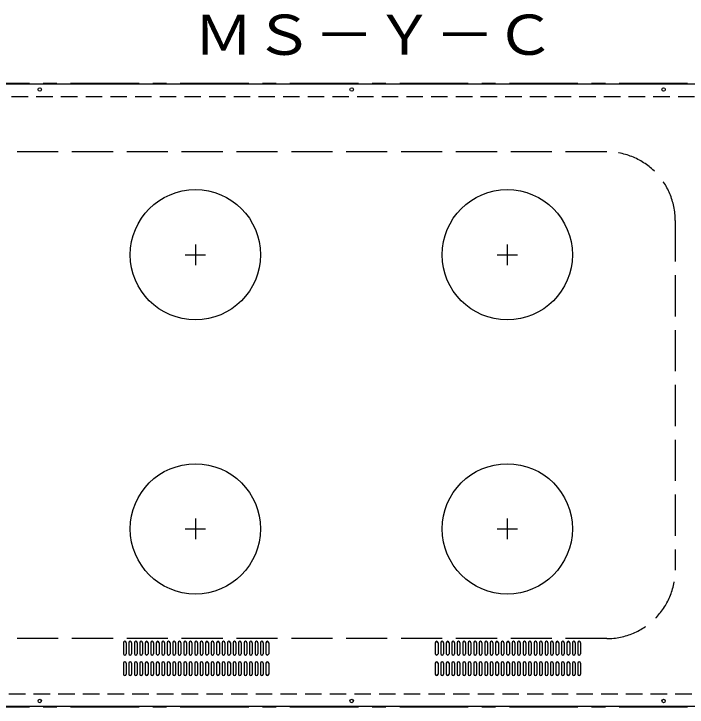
# Model space of a CAD drawing. Units: millimetres, scale not verified. Extents: x -3416 to 4046, y -2178 to 2260.
# Drawn here: x 730 to 1712, y -1852 to -840 of the extents above; entities that cross this region are included whole.
import ezdxf
from ezdxf.enums import TextEntityAlignment as Align

# ---------------------------------------------------------------- set-up
doc = ezdxf.new("R2010")
doc.units = ezdxf.units.MM
doc.header["$LTSCALE"] = 20
for name, pattern in [('CHAIN1', [8, 5, -1, 1, -1]), ('DASHED1', [1.8, 1.2, -0.6]), ('DASHED3', [4, 3, -1])]:
    doc.linetypes.add(name, pattern=pattern)
doc.layers.add('0-0', color=7, linetype='Continuous')
doc.styles.add('ＭＳ ゴシック', font='')
doc.styles.get('ＭＳ ゴシック').set_extended_font_data('MS Gothic')

msp = doc.modelspace()

# ---------------------------------------------------------------- linework, layer by layer
at = {"layer": '0-0', "color": 4, "linetype": 'CHAIN1'}
msp.add_line((3952.47, -941.71), (-3327.53, -941.71), dxfattribs=at)
at = {"layer": '0-0'}
for p, q in [((2114.47, -942.71), (294.47, -942.71)), ((889.47, -1757.71), (889.47, -1773.71)), ((893.47, -1757.71), (893.47, -1773.71)), ((897.47, -1757.71), (897.47, -1773.71)), ((901.47, -1757.71), (901.47, -1773.71)), ((905.47, -1757.71), (905.47, -1773.71)), ((909.47, -1757.71), (909.47, -1773.71)), ((913.47, -1757.71), (913.47, -1773.71)), ((917.47, -1757.71), (917.47, -1773.71)), ((921.47, -1757.71), (921.47, -1773.71)), ((925.47, -1757.71), (925.47, -1773.71)), ((929.47, -1757.71), (929.47, -1773.71)), ((933.47, -1757.71), (933.47, -1773.71)), ((937.47, -1757.71), (937.47, -1773.71)), ((941.47, -1757.71), (941.47, -1773.71)), ((945.47, -1757.71), (945.47, -1773.71)), ((949.47, -1757.71), (949.47, -1773.71)), ((953.47, -1757.71), (953.47, -1773.71)), ((957.47, -1757.71), (957.47, -1773.71)), ((961.47, -1757.71), (961.47, -1773.71)), ((965.47, -1757.71), (965.47, -1773.71)), ((969.47, -1757.71), (969.47, -1773.71)), ((973.47, -1757.71), (973.47, -1773.71)), ((977.47, -1757.71), (977.47, -1773.71)), ((981.47, -1757.71), (981.47, -1773.71)), ((985.47, -1757.71), (985.47, -1773.71)), ((989.47, -1757.71), (989.47, -1773.71)), ((993.47, -1757.71), (993.47, -1773.71)), ((997.47, -1757.71), (997.47, -1773.71)), ((1001.47, -1757.71), (1001.47, -1773.71)), ((1005.47, -1757.71), (1005.47, -1773.71)), ((1009.47, -1757.71), (1009.47, -1773.71)), ((1013.47, -1757.71), (1013.47, -1773.71)), ((1017.47, -1757.71), (1017.47, -1773.71)), ((1021.47, -1757.71), (1021.47, -1773.71)), ((1025.47, -1757.71), (1025.47, -1773.71)), ((1029.47, -1757.71), (1029.47, -1773.71)), ((1033.47, -1757.71), (1033.47, -1773.71)), ((1037.47, -1757.71), (1037.47, -1773.71)), ((1041.47, -1757.71), (1041.47, -1773.71)), ((1045.47, -1757.71), (1045.47, -1773.71)), ((1049.47, -1757.71), (1049.47, -1773.71)), ((1053.47, -1757.71), (1053.47, -1773.71)), ((1057.47, -1757.71), (1057.47, -1773.71)), ((1061.47, -1757.71), (1061.47, -1773.71)), ((1065.47, -1757.71), (1065.47, -1773.71)), ((1069.47, -1757.71), (1069.47, -1773.71)), ((1073.47, -1757.71), (1073.47, -1773.71)), ((1077.47, -1757.71), (1077.47, -1773.71)), ((1081.47, -1757.71), (1081.47, -1773.71)), ((1085.47, -1757.71), (1085.47, -1773.71)), ((1089.47, -1757.71), (1089.47, -1773.71)), ((1093.47, -1757.71), (1093.47, -1773.71)), ((1097.47, -1757.71), (1097.47, -1773.71)), ((1101.47, -1757.71), (1101.47, -1773.71)), ((1344.47, -1757.71), (1344.47, -1773.71)), ((1348.47, -1757.71), (1348.47, -1773.71)), ((1352.47, -1757.71), (1352.47, -1773.71)), ((1356.47, -1757.71), (1356.47, -1773.71)), ((1360.47, -1757.71), (1360.47, -1773.71)), ((1364.47, -1757.71), (1364.47, -1773.71)), ((1368.47, -1757.71), (1368.47, -1773.71)), ((1372.47, -1757.71), (1372.47, -1773.71)), ((1376.47, -1757.71), (1376.47, -1773.71)), ((1380.47, -1757.71), (1380.47, -1773.71)), ((1384.47, -1757.71), (1384.47, -1773.71)), ((1388.47, -1757.71), (1388.47, -1773.71)), ((1392.47, -1757.71), (1392.47, -1773.71)), ((1396.47, -1757.71), (1396.47, -1773.71)), ((1400.47, -1757.71), (1400.47, -1773.71)), ((1404.47, -1757.71), (1404.47, -1773.71)), ((1408.47, -1757.71), (1408.47, -1773.71)), ((1412.47, -1757.71), (1412.47, -1773.71)), ((1416.47, -1757.71), (1416.47, -1773.71)), ((1420.47, -1757.71), (1420.47, -1773.71)), ((1424.47, -1757.71), (1424.47, -1773.71)), ((1428.47, -1757.71), (1428.47, -1773.71)), ((1432.47, -1757.71), (1432.47, -1773.71)), ((1436.47, -1757.71), (1436.47, -1773.71)), ((1440.47, -1757.71), (1440.47, -1773.71)), ((1444.47, -1757.71), (1444.47, -1773.71)), ((1448.47, -1757.71), (1448.47, -1773.71)), ((1452.47, -1757.71), (1452.47, -1773.71)), ((1456.47, -1757.71), (1456.47, -1773.71)), ((1460.47, -1757.71), (1460.47, -1773.71)), ((1464.47, -1757.71), (1464.47, -1773.71)), ((1468.47, -1757.71), (1468.47, -1773.71)), ((1472.47, -1757.71), (1472.47, -1773.71)), ((1476.47, -1757.71), (1476.47, -1773.71)), ((1480.47, -1757.71), (1480.47, -1773.71)), ((1484.47, -1757.71), (1484.47, -1773.71)), ((1488.47, -1757.71), (1488.47, -1773.71)), ((1492.47, -1757.71), (1492.47, -1773.71)), ((1496.47, -1757.71), (1496.47, -1773.71)), ((1500.47, -1757.71), (1500.47, -1773.71)), ((1504.47, -1757.71), (1504.47, -1773.71)), ((1508.47, -1757.71), (1508.47, -1773.71)), ((1512.47, -1757.71), (1512.47, -1773.71)), ((1516.47, -1757.71), (1516.47, -1773.71)), ((1520.47, -1757.71), (1520.47, -1773.71)), ((1524.47, -1757.71), (1524.47, -1773.71)), ((1528.47, -1757.71), (1528.47, -1773.71)), ((1532.47, -1757.71), (1532.47, -1773.71)), ((1536.47, -1757.71), (1536.47, -1773.71)), ((1540.47, -1757.71), (1540.47, -1773.71)), ((1544.47, -1757.71), (1544.47, -1773.71)), ((1548.47, -1757.71), (1548.47, -1773.71)), ((1552.47, -1757.71), (1552.47, -1773.71)), ((1556.47, -1757.71), (1556.47, -1773.71)), ((889.47, -1787.71), (889.47, -1803.71)), ((893.47, -1787.71), (893.47, -1803.71)), ((897.47, -1787.71), (897.47, -1803.71)), ((901.47, -1787.71), (901.47, -1803.71)), ((905.47, -1787.71), (905.47, -1803.71)), ((909.47, -1787.71), (909.47, -1803.71)), ((913.47, -1787.71), (913.47, -1803.71)), ((917.47, -1787.71), (917.47, -1803.71)), ((921.47, -1787.71), (921.47, -1803.71)), ((925.47, -1787.71), (925.47, -1803.71)), ((929.47, -1787.71), (929.47, -1803.71)), ((933.47, -1787.71), (933.47, -1803.71)), ((937.47, -1787.71), (937.47, -1803.71)), ((941.47, -1787.71), (941.47, -1803.71)), ((945.47, -1787.71), (945.47, -1803.71)), ((949.47, -1787.71), (949.47, -1803.71)), ((953.47, -1787.71), (953.47, -1803.71)), ((957.47, -1787.71), (957.47, -1803.71)), ((961.47, -1787.71), (961.47, -1803.71)), ((965.47, -1787.71), (965.47, -1803.71)), ((969.47, -1787.71), (969.47, -1803.71)), ((973.47, -1787.71), (973.47, -1803.71)), ((977.47, -1787.71), (977.47, -1803.71)), ((981.47, -1787.71), (981.47, -1803.71)), ((985.47, -1787.71), (985.47, -1803.71)), ((989.47, -1787.71), (989.47, -1803.71)), ((993.47, -1787.71), (993.47, -1803.71)), ((997.47, -1787.71), (997.47, -1803.71)), ((1001.47, -1787.71), (1001.47, -1803.71)), ((1005.47, -1787.71), (1005.47, -1803.71)), ((1009.47, -1787.71), (1009.47, -1803.71)), ((1013.47, -1787.71), (1013.47, -1803.71)), ((1017.47, -1787.71), (1017.47, -1803.71)), ((1021.47, -1787.71), (1021.47, -1803.71)), ((1025.47, -1787.71), (1025.47, -1803.71)), ((1029.47, -1787.71), (1029.47, -1803.71)), ((1033.47, -1787.71), (1033.47, -1803.71)), ((1037.47, -1787.71), (1037.47, -1803.71)), ((1041.47, -1787.71), (1041.47, -1803.71)), ((1045.47, -1787.71), (1045.47, -1803.71)), ((1049.47, -1787.71), (1049.47, -1803.71)), ((1053.47, -1787.71), (1053.47, -1803.71)), ((1057.47, -1787.71), (1057.47, -1803.71)), ((1061.47, -1787.71), (1061.47, -1803.71)), ((1065.47, -1787.71), (1065.47, -1803.71)), ((1069.47, -1787.71), (1069.47, -1803.71)), ((1073.47, -1787.71), (1073.47, -1803.71)), ((1077.47, -1787.71), (1077.47, -1803.71)), ((1081.47, -1787.71), (1081.47, -1803.71)), ((1085.47, -1787.71), (1085.47, -1803.71)), ((1089.47, -1787.71), (1089.47, -1803.71)), ((1093.47, -1787.71), (1093.47, -1803.71)), ((1097.47, -1787.71), (1097.47, -1803.71)), ((1101.47, -1787.71), (1101.47, -1803.71)), ((1344.47, -1787.71), (1344.47, -1803.71)), ((1348.47, -1787.71), (1348.47, -1803.71)), ((1352.47, -1787.71), (1352.47, -1803.71)), ((1356.47, -1787.71), (1356.47, -1803.71)), ((1360.47, -1787.71), (1360.47, -1803.71)), ((1364.47, -1787.71), (1364.47, -1803.71)), ((1368.47, -1787.71), (1368.47, -1803.71)), ((1372.47, -1787.71), (1372.47, -1803.71)), ((1376.47, -1787.71), (1376.47, -1803.71)), ((1380.47, -1787.71), (1380.47, -1803.71)), ((1384.47, -1787.71), (1384.47, -1803.71)), ((1388.47, -1787.71), (1388.47, -1803.71)), ((1392.47, -1787.71), (1392.47, -1803.71)), ((1396.47, -1787.71), (1396.47, -1803.71)), ((1400.47, -1787.71), (1400.47, -1803.71)), ((1404.47, -1787.71), (1404.47, -1803.71)), ((1408.47, -1787.71), (1408.47, -1803.71)), ((1412.47, -1787.71), (1412.47, -1803.71)), ((1416.47, -1787.71), (1416.47, -1803.71)), ((1420.47, -1787.71), (1420.47, -1803.71)), ((1424.47, -1787.71), (1424.47, -1803.71)), ((1428.47, -1787.71), (1428.47, -1803.71)), ((1432.47, -1787.71), (1432.47, -1803.71)), ((1436.47, -1787.71), (1436.47, -1803.71)), ((1440.47, -1787.71), (1440.47, -1803.71)), ((1444.47, -1787.71), (1444.47, -1803.71)), ((1448.47, -1787.71), (1448.47, -1803.71)), ((1452.47, -1787.71), (1452.47, -1803.71)), ((1456.47, -1787.71), (1456.47, -1803.71)), ((1460.47, -1787.71), (1460.47, -1803.71)), ((1464.47, -1787.71), (1464.47, -1803.71)), ((1468.47, -1787.71), (1468.47, -1803.71)), ((1472.47, -1787.71), (1472.47, -1803.71)), ((1476.47, -1787.71), (1476.47, -1803.71)), ((1480.47, -1787.71), (1480.47, -1803.71)), ((1484.47, -1787.71), (1484.47, -1803.71)), ((1488.47, -1787.71), (1488.47, -1803.71)), ((1492.47, -1787.71), (1492.47, -1803.71)), ((1496.47, -1787.71), (1496.47, -1803.71)), ((1500.47, -1787.71), (1500.47, -1803.71)), ((1504.47, -1787.71), (1504.47, -1803.71)), ((1508.47, -1787.71), (1508.47, -1803.71)), ((1512.47, -1787.71), (1512.47, -1803.71)), ((1516.47, -1787.71), (1516.47, -1803.71)), ((1520.47, -1787.71), (1520.47, -1803.71)), ((1524.47, -1787.71), (1524.47, -1803.71)), ((1528.47, -1787.71), (1528.47, -1803.71)), ((1532.47, -1787.71), (1532.47, -1803.71)), ((1536.47, -1787.71), (1536.47, -1803.71)), ((1540.47, -1787.71), (1540.47, -1803.71)), ((1544.47, -1787.71), (1544.47, -1803.71)), ((1548.47, -1787.71), (1548.47, -1803.71)), ((1552.47, -1787.71), (1552.47, -1803.71)), ((1556.47, -1787.71), (1556.47, -1803.71)), ((2114.47, -1850.71), (294.47, -1850.71))]:
    msp.add_line(p, q, dxfattribs=at)
at = {"layer": '0-0', "linetype": 'DASHED1'}
for p, q in [((294.47, -960.71), (2114.47, -960.71)), ((2114.47, -1832.71), (294.47, -1832.71))]:
    msp.add_line(p, q, dxfattribs=at)
at = {"layer": '0-0', "linetype": 'DASHED3'}
for p, q in [((1594.47, -1041.71), (-1005.53, -1041.71)), ((1694.47, -1141.71), (1694.47, -1651.71)), ((1594.47, -1751.71), (-1005.53, -1751.71))]:
    msp.add_line(p, q, dxfattribs=at)
at = {"layer": '0-0', "linetype": 'CHAIN1'}
for p, q in [((994.47, -1176.71), (994.47, -1206.71)), ((1449.47, -1176.71), (1449.47, -1206.71)), ((979.47, -1191.71), (1009.47, -1191.71)), ((1434.47, -1191.71), (1464.47, -1191.71)), ((994.47, -1576.71), (994.47, -1606.71)), ((1449.47, -1576.71), (1449.47, -1606.71)), ((979.47, -1591.71), (1009.47, -1591.71)), ((1434.47, -1591.71), (1464.47, -1591.71))]:
    msp.add_line(p, q, dxfattribs=at)
at = {"layer": '0-0', "color": 4, "linetype": 'CHAIN1'}
msp.add_lwpolyline([(3952.47, -941.71), (3952.47, -1851.71), (-3327.53, -1851.71)], dxfattribs=at)
at = {"layer": '0-0'}
for centre, radius in [((767.47, -950.71), 2.5), ((1222.47, -950.71), 2.5), ((1677.47, -950.71), 2.5), ((994.47, -1191.71), 95), ((1449.47, -1191.71), 95), ((994.47, -1591.71), 95), ((1449.47, -1591.71), 95), ((767.47, -1842.71), 2.5), ((1222.47, -1842.71), 2.5), ((1677.47, -1842.71), 2.5)]:
    msp.add_circle(centre, radius, dxfattribs=at)
at = {"layer": '0-0', "linetype": 'DASHED3'}
for centre, start, end in [((1594.47, -1141.71), 0, 90), ((1594.47, -1651.71), 270, 0)]:
    msp.add_arc(centre, 100, start, end, dxfattribs=at)
at = {"layer": '0-0'}
for centre, start, end in [((891.47, -1757.71), 0, 180), ((899.47, -1757.71), 0, 180), ((907.47, -1757.71), 0, 180), ((915.47, -1757.71), 0, 180), ((923.47, -1757.71), 0, 180), ((931.47, -1757.71), 0, 180), ((939.47, -1757.71), 0, 180), ((947.47, -1757.71), 0, 180), ((955.47, -1757.71), 0, 180), ((963.47, -1757.71), 0, 180), ((971.47, -1757.71), 0, 180), ((979.47, -1757.71), 0, 180), ((987.47, -1757.71), 0, 180), ((995.47, -1757.71), 0, 180), ((1003.47, -1757.71), 0, 180), ((1011.47, -1757.71), 0, 180), ((1019.47, -1757.71), 0, 180), ((1027.47, -1757.71), 0, 180), ((1035.47, -1757.71), 0, 180), ((1043.47, -1757.71), 0, 180), ((1051.47, -1757.71), 0, 180), ((1059.47, -1757.71), 0, 180), ((1067.47, -1757.71), 0, 180), ((1075.47, -1757.71), 0, 180), ((1083.47, -1757.71), 0, 180), ((1091.47, -1757.71), 0, 180), ((1099.47, -1757.71), 0, 180), ((1346.47, -1757.71), 0, 180), ((1354.47, -1757.71), 0, 180), ((1362.47, -1757.71), 0, 180), ((1370.47, -1757.71), 0, 180), ((1378.47, -1757.71), 0, 180), ((1386.47, -1757.71), 0, 180), ((1394.47, -1757.71), 0, 180), ((1402.47, -1757.71), 0, 180), ((1410.47, -1757.71), 0, 180), ((1418.47, -1757.71), 0, 180), ((1426.47, -1757.71), 0, 180), ((1434.47, -1757.71), 0, 180), ((1442.47, -1757.71), 0, 180), ((1450.47, -1757.71), 0, 180), ((1458.47, -1757.71), 0, 180), ((1466.47, -1757.71), 0, 180), ((1474.47, -1757.71), 0, 180), ((1482.47, -1757.71), 0, 180), ((1490.47, -1757.71), 0, 180), ((1498.47, -1757.71), 0, 180), ((1506.47, -1757.71), 0, 180), ((1514.47, -1757.71), 0, 180), ((1522.47, -1757.71), 0, 180), ((1530.47, -1757.71), 0, 180), ((1538.47, -1757.71), 0, 180), ((1546.47, -1757.71), 0, 180), ((1554.47, -1757.71), 0, 180), ((891.47, -1773.71), 180, 0), ((899.47, -1773.71), 180, 0), ((907.47, -1773.71), 180, 0), ((915.47, -1773.71), 180, 0), ((923.47, -1773.71), 180, 0), ((931.47, -1773.71), 180, 0), ((939.47, -1773.71), 180, 0), ((947.47, -1773.71), 180, 0), ((955.47, -1773.71), 180, 0), ((963.47, -1773.71), 180, 0), ((971.47, -1773.71), 180, 0), ((979.47, -1773.71), 180, 0), ((987.47, -1773.71), 180, 0), ((995.47, -1773.71), 180, 0), ((1003.47, -1773.71), 180, 0), ((1011.47, -1773.71), 180, 0), ((1019.47, -1773.71), 180, 0), ((1027.47, -1773.71), 180, 0), ((1035.47, -1773.71), 180, 0), ((1043.47, -1773.71), 180, 0), ((1051.47, -1773.71), 180, 0), ((1059.47, -1773.71), 180, 0), ((1067.47, -1773.71), 180, 0), ((1075.47, -1773.71), 180, 0), ((1083.47, -1773.71), 180, 0), ((1091.47, -1773.71), 180, 0), ((1099.47, -1773.71), 180, 0), ((1346.47, -1773.71), 180, 0), ((1354.47, -1773.71), 180, 0), ((1362.47, -1773.71), 180, 0), ((1370.47, -1773.71), 180, 0), ((1378.47, -1773.71), 180, 0), ((1386.47, -1773.71), 180, 0), ((1394.47, -1773.71), 180, 0), ((1402.47, -1773.71), 180, 0), ((1410.47, -1773.71), 180, 0), ((1418.47, -1773.71), 180, 0), ((1426.47, -1773.71), 180, 0), ((1434.47, -1773.71), 180, 0), ((1442.47, -1773.71), 180, 0), ((1450.47, -1773.71), 180, 0), ((1458.47, -1773.71), 180, 0), ((1466.47, -1773.71), 180, 0), ((1474.47, -1773.71), 180, 0), ((1482.47, -1773.71), 180, 0), ((1490.47, -1773.71), 180, 0), ((1498.47, -1773.71), 180, 0), ((1506.47, -1773.71), 180, 0), ((1514.47, -1773.71), 180, 0), ((1522.47, -1773.71), 180, 0), ((1530.47, -1773.71), 180, 0), ((1538.47, -1773.71), 180, 0), ((1546.47, -1773.71), 180, 0), ((1554.47, -1773.71), 180, 0), ((891.47, -1787.71), 0, 180), ((899.47, -1787.71), 0, 180), ((907.47, -1787.71), 0, 180), ((915.47, -1787.71), 0, 180), ((923.47, -1787.71), 0, 180), ((931.47, -1787.71), 0, 180), ((939.47, -1787.71), 0, 180), ((947.47, -1787.71), 0, 180), ((955.47, -1787.71), 0, 180), ((963.47, -1787.71), 0, 180), ((971.47, -1787.71), 0, 180), ((979.47, -1787.71), 0, 180), ((987.47, -1787.71), 0, 180), ((995.47, -1787.71), 0, 180), ((1003.47, -1787.71), 0, 180), ((1011.47, -1787.71), 0, 180), ((1019.47, -1787.71), 0, 180), ((1027.47, -1787.71), 0, 180), ((1035.47, -1787.71), 0, 180), ((1043.47, -1787.71), 0, 180), ((1051.47, -1787.71), 0, 180), ((1059.47, -1787.71), 0, 180), ((1067.47, -1787.71), 0, 180), ((1075.47, -1787.71), 0, 180), ((1083.47, -1787.71), 0, 180), ((1091.47, -1787.71), 0, 180), ((1099.47, -1787.71), 0, 180), ((1346.47, -1787.71), 0, 180), ((1354.47, -1787.71), 0, 180), ((1362.47, -1787.71), 0, 180), ((1370.47, -1787.71), 0, 180), ((1378.47, -1787.71), 0, 180), ((1386.47, -1787.71), 0, 180), ((1394.47, -1787.71), 0, 180), ((1402.47, -1787.71), 0, 180), ((1410.47, -1787.71), 0, 180), ((1418.47, -1787.71), 0, 180), ((1426.47, -1787.71), 0, 180), ((1434.47, -1787.71), 0, 180), ((1442.47, -1787.71), 0, 180), ((1450.47, -1787.71), 0, 180), ((1458.47, -1787.71), 0, 180), ((1466.47, -1787.71), 0, 180), ((1474.47, -1787.71), 0, 180), ((1482.47, -1787.71), 0, 180), ((1490.47, -1787.71), 0, 180), ((1498.47, -1787.71), 0, 180), ((1506.47, -1787.71), 0, 180), ((1514.47, -1787.71), 0, 180), ((1522.47, -1787.71), 0, 180), ((1530.47, -1787.71), 0, 180), ((1538.47, -1787.71), 0, 180), ((1546.47, -1787.71), 0, 180), ((1554.47, -1787.71), 0, 180), ((891.47, -1803.71), 180, 0), ((899.47, -1803.71), 180, 0), ((907.47, -1803.71), 180, 0), ((915.47, -1803.71), 180, 0), ((923.47, -1803.71), 180, 0), ((931.47, -1803.71), 180, 0), ((939.47, -1803.71), 180, 0), ((947.47, -1803.71), 180, 0), ((955.47, -1803.71), 180, 0), ((963.47, -1803.71), 180, 0), ((971.47, -1803.71), 180, 0), ((979.47, -1803.71), 180, 0), ((987.47, -1803.71), 180, 0), ((995.47, -1803.71), 180, 0), ((1003.47, -1803.71), 180, 0), ((1011.47, -1803.71), 180, 0), ((1019.47, -1803.71), 180, 0), ((1027.47, -1803.71), 180, 0), ((1035.47, -1803.71), 180, 0), ((1043.47, -1803.71), 180, 0), ((1051.47, -1803.71), 180, 0), ((1059.47, -1803.71), 180, 0), ((1067.47, -1803.71), 180, 0), ((1075.47, -1803.71), 180, 0), ((1083.47, -1803.71), 180, 0), ((1091.47, -1803.71), 180, 0), ((1099.47, -1803.71), 180, 0), ((1346.47, -1803.71), 180, 0), ((1354.47, -1803.71), 180, 0), ((1362.47, -1803.71), 180, 0), ((1370.47, -1803.71), 180, 0), ((1378.47, -1803.71), 180, 0), ((1386.47, -1803.71), 180, 0), ((1394.47, -1803.71), 180, 0), ((1402.47, -1803.71), 180, 0), ((1410.47, -1803.71), 180, 0), ((1418.47, -1803.71), 180, 0), ((1426.47, -1803.71), 180, 0), ((1434.47, -1803.71), 180, 0), ((1442.47, -1803.71), 180, 0), ((1450.47, -1803.71), 180, 0), ((1458.47, -1803.71), 180, 0), ((1466.47, -1803.71), 180, 0), ((1474.47, -1803.71), 180, 0), ((1482.47, -1803.71), 180, 0), ((1490.47, -1803.71), 180, 0), ((1498.47, -1803.71), 180, 0), ((1506.47, -1803.71), 180, 0), ((1514.47, -1803.71), 180, 0), ((1522.47, -1803.71), 180, 0), ((1530.47, -1803.71), 180, 0), ((1538.47, -1803.71), 180, 0), ((1546.47, -1803.71), 180, 0), ((1554.47, -1803.71), 180, 0)]:
    msp.add_arc(centre, 2, start, end, dxfattribs=at)

# ---------------------------------------------------------------- texts
at = {"layer": '0-0', "style": 'ＭＳ ゴシック', "width": 1.1}
msp.add_text('ＭＳ－Ｙ－Ｃ', height=58.65, dxfattribs=at).set_placement((991.46, -917.69), align=Align.BOTTOM_LEFT)

doc.saveas('drawing.dxf')
